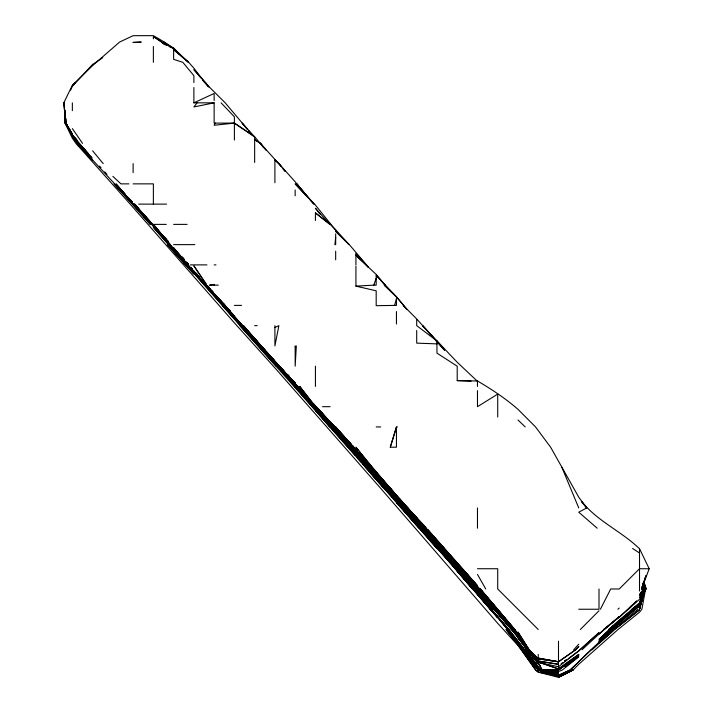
<?xml version="1.0" encoding="UTF-8"?>
<svg xmlns="http://www.w3.org/2000/svg" width="713" height="713" viewBox="0 0 713 713"><rect width="100%" height="100%" fill="white"/><g stroke="black" fill="none" stroke-linecap="round" stroke-linejoin="round"><path stroke-width="1.07" d="M66.247 124.009L72.352 134.98L91.879 158.143L78.519 143.349L72.352 134.944L65.756 123.099L65.801 118.83M65.302 119.9L65.133 123.099L64.847 110.301M65.667 123.099L65.899 118.83M72.352 135.809L65.498 123.099L65.338 118.83L64.99 123.099L72.352 138.162L75.899 143.349L130.203 204.123L234.399 322.882L274.906 367.872L380.109 487.701L497.719 623.349L517.986 645.452L535.623 670.006L538.235 672.101L558.493 677.35L573.074 670.006L578.751 664.284L618.037 629.499L639.516 612.209L641.887 609.241L645.568 588.983M243.249 325.654L315.422 406.677L299.754 386.428L315.413 406.677L335.671 427.747L353.033 447.194L315.966 406.677M643.286 583.653L642.894 588.983L643.108 583.653L642.244 588.983L646.156 588.983L643.83 581.915M335.671 237.429L334.878 244.63L335.671 244.63L335.671 233.935M642.244 588.983L642.859 583.653M642.894 583.653L641.896 588.983L643.786 581.523M643.901 592.182L639.516 609.241L639.516 603.768L641.869 596.38M643.705 581.523L641.771 588.983L645.889 575.819M639.516 609.241L644.035 592.182M644.035 592.155L639.516 609.036L645.14 588.983L643.34 582.655M394.601 305.396L396.446 298.542L396.446 305.396L376.188 305.672L376.188 290.797L355.93 286.136L355.93 266.109M390.296 447.194L396.446 426.935L396.446 447.194L390.296 447.194L396.446 427.158L397.542 426.935M643.304 593.136L639.516 605.604L610.863 629.499L599 641.049L610.889 629.499L639.516 605.97L645.274 588.983L643.598 581.523L643.634 588.983L639.516 594.259M645.238 588.983L639.516 607.182L645.167 588.983L639.516 597.699L645.301 588.983L639.516 605.97L635.06 609.241M645.835 575.819L641.611 588.983L649.187 568.733L639.516 548.662M355.93 286.136L373.79 285.147L376.188 278.177M639.516 603.768L643.928 590.952L639.516 603.35L644.08 591.041L639.516 603.064L631.994 609.241L639.516 603.109L645.185 588.983L639.516 608.421L645.345 588.983L643.518 582.655M639.516 603.109L644.08 591.006M70.623 90.177L72.352 86.273L92.601 64.491L102.752 57.646M78.519 143.349L72.352 134.9L65.756 123.099L63.813 102.841L72.352 85.248L92.601 65.614L119.561 42.076L133.117 35.686L153.375 35.65L164.4 42.076L173.624 48.823M600.408 609.241L610.711 588.983L619.258 588.983L639.516 568.733L649.187 568.733M215.264 123.099L214.141 125.265L234.399 123.099L254.648 136.771L266.136 150.398M643.973 588.983L643.447 583.653L643.973 588.983L639.516 595.489L643.999 588.983L643.456 583.653L644.499 588.983L643.509 581.523M197.1 102.841L193.883 106.941L214.141 102.841L214.141 123.099L234.399 123.099L254.648 136.851L242.144 123.099L247.01 129.026M631.183 606.086L628.403 609.241L636.557 601.086M573.715 649.757L578.751 644.213M580.346 629.499L599 610.747M519.955 638.26L496.462 609.241L478.762 588.983L496.506 609.241L461.32 568.733L496.506 609.241L520.035 638.42L499.1 612.975C514.109 628.305 524.028 647.431 538.235 663.348L517.986 637.796L526.969 649.757L538.235 662.279L558.493 666.771L578.751 650.907L599 632.583L578.751 650.889M599 634.24L619.258 616.647L603.831 629.499L619.258 616.977L603.902 629.499L582.058 649.757M636.477 601.086L619.258 617.235L639.516 599.312L646.156 588.983L643.83 581.933M592.129 649.757L613.599 630.221M613.082 625.961L599 639.445L619.258 620.479L639.516 603.982L614.624 624.543M295.164 346.946L296.332 345.912L295.164 366.17L295.164 345.912M617.913 609.241L619.258 608.046M608.483 629.499L632.101 609.241M599 643.331L614.749 629.499L639.516 609.829L615.221 628.857M610.889 629.499L619.258 622.324M72.352 85.248L75.471 82.583M619.258 624.276L637.93 609.241M565.543 666.673L578.751 656.673L562.343 670.006L558.493 671.557L541.684 670.006L547.985 670.38M558.546 670.006L578.751 655.185L558.493 670.006L542.165 670.006L538.235 663.099L517.986 637.288L538.235 663.491M564.66 661.183L566.416 659.899L564.66 661.058M578.751 650.907L568.181 658.75M561.131 663.785L562.896 662.529M564.66 661.272L566.416 660.015M558.493 669.748L578.751 655.309L558.493 670.006L558.493 641.21M477.469 381.33L457.211 362.24L436.953 340.921L436.953 353.149L457.211 366.17L457.211 380.617L477.469 380.983C491.631 389.253 505.722 398.612 517.986 409.333L535.534 426.935L550.614 447.194L578.751 497.193L586.665 507.959L578.751 512.184L597.191 528.217M521.649 649.757L506.061 629.499L517.986 644.525L535.677 670.006L538.235 672.083L558.493 676.325L570.872 670.006M573.011 670.006L558.493 677.288L573.074 670.006M274.906 327.534L278.872 325.654L274.906 345.912L274.906 325.654M193.883 87.485L193.883 102.841L214.141 93.465L214.141 100.48M416.704 521.8L315.422 406.713L335.671 427.747L388.264 487.701L416.704 518.993L406.811 507.959M193.883 102.841L214.141 102.841M128.866 183.865L120.952 183.865L112.859 176.352M133.117 183.865L153.375 183.865L153.375 204.123M138.678 204.123L166.53 204.123M187.626 264.077L185.416 261.635L188.179 264.888L173.624 248.908L153.375 224.381L166.298 224.381M173.624 224.381L187.109 224.381M173.624 244.63L194.818 244.63M190.371 264.888L206.939 264.888M214.141 264.888L215.959 264.888M218.321 285.147L209.524 285.147L214.141 284.389L214.141 285.147M373.79 285.147L376.188 285.147L376.188 275.28L396.446 296.849L407.061 309.487M234.399 305.396L241.564 305.396M254.648 325.654L257.25 325.654M322.543 406.677L330.092 406.677M376.188 426.935L380.697 426.935M477.469 568.733L497.719 568.733L497.719 588.983L538.235 629.499M578.751 609.241L599 609.241L599 588.983M538.235 669.917L522.273 649.757L538.235 670.006L543.244 670.006M542.896 670.006L558.493 670.113M457.211 380.617L471.07 381.107M436.953 343.88L416.704 343.131L416.704 330.476M551.14 670.568L555.338 670.808M541.381 670.006L547.798 670.38M551.006 670.568L555.284 670.808M540.739 670.006L558.493 671.842L540.365 670.006L525.454 649.757L540.775 670.006L558.493 672.243L540.365 670.006L558.493 672.609L540.169 670.006M558.493 673.241L539.866 670.006L524.385 649.757L539.875 670.006L558.493 673.286L539.75 670.006L558.493 673.411L539.696 670.006M540.365 672.101L558.493 676.325M538.235 670.363L558.493 675.434L570.168 670.006L578.751 661.869L570.035 670.006L558.493 675.291L538.288 670.006M170.799 47.058L172.689 48.172M169.026 46.425L170.87 47.521M163.821 42.076L173.624 48.047L177.136 52.013M260.441 143.349L263.73 147.591L260.459 143.349L254.648 139.632L260.441 143.349L280.922 166.129M632.574 548.475L639.516 552.994M160.737 41.452L153.375 36.452L166.548 45.4M164.855 44.545L161.343 42.076L173.624 48.181L188.464 62.325L173.624 49.607L173.624 59.331L182.84 62.325L193.883 75.685L193.883 82.583M441.4 345.912L436.953 340.966L416.704 325.654L416.704 319.816M315.422 220.593L315.422 212.893L330.181 224.381L335.671 229.702L349.049 244.63L335.671 231.36L349.343 244.63L368.55 267.366M161.655 42.076L165.077 44.803M315.422 212.893L329.807 224.381L315.422 208.232L320.137 214.176M536.898 670.541L538.235 671.601M639.222 548.475C621.228 531.185 597.378 521.239 581.701 501.489M173.624 49.607L188.687 62.325L193.883 68.163L204.747 82.583L202.715 80.159M274.906 162.921L274.906 159.962L278.917 163.607L295.164 181.797L308.658 198.214M274.906 159.962L278.89 163.607M327.374 420.465L315.422 406.713L350.787 443.976M517.986 419.975L525.231 426.935M396.446 296.849L384.298 285.147L396.446 296.893L403.718 305.396M334.664 426.935L353.496 447.194M334.727 426.935L371.883 467.452L358.835 452.737L443.548 548.475L410.759 511.257M527.228 649.757L538.235 661.049L558.493 664.302L538.235 661.049L527.228 649.757L540.115 665.692M265.254 350.538L260.798 345.912L265.254 350.644M416.704 517.415L407.64 507.959L425.902 527.442M527.477 649.757L538.235 661.423L527.103 649.757L517.986 635.836L512.674 629.499L376.188 474.065M132.36 202.136L129.445 198.963M221.092 102.841L234.399 116.825L234.399 140.015M260.931 345.912L254.648 338.737L310.191 400.323L260.931 345.912L243.463 325.654L262.437 347.516M538.235 661.423C522.816 646.602 513.458 626.932 497.719 612.209M278.872 366.17L295.164 383.362L274.906 362.008L214.141 293.899L260.7 345.912L249.675 333.648M157.876 230.308L160.131 232.696M163.883 236.671L166.129 239.06M229.862 311.002L228.347 309.406L229.925 311.002M334.914 426.935L319.718 410.733M355.93 264.888L355.93 253.792L366.348 264.888L355.93 255.423L376.188 274.434L385.082 285.147L376.188 275.28M168.277 242.251L153.375 226.395L134.81 204.123L156.887 230.13M266.733 352.222L268.311 353.8M352.293 445.58L353.808 447.194M352.721 447.194L376.188 474.368L436.953 542.183L396.446 496.355M436.953 340.966L422.613 325.654L444.431 350.128M286.804 374.298L289.843 377.551L286.822 374.298M139.097 209.791L133.821 204.123L139.062 209.791M143.554 214.658L152.537 224.381L143.678 214.658L149.73 221.137M274.906 363.274L277.464 366.17L234.399 317.535L420.189 528.217L397.132 501.551L416.704 524.251L402.649 507.959L436.953 546.363L396.446 501.221M314.264 406.677L242.518 325.654L274.906 361.901L242.732 325.654L268.115 354.022M270.379 356.455L274.149 360.511M344.45 436.953L335.671 427.497L353.63 447.194L335.671 426.935L353.381 447.194M345.912 438.522L351.028 444.039M352.489 445.616L357.365 451.106M295.164 383.933L278.703 366.17L315.422 406.677L279.478 366.17M315.422 406.339L279.041 366.17M295.164 385.867L295.681 386.428L241.948 325.654L254.648 339.067L187.314 264.888M307.151 196.833L295.164 183.865L315.422 205.077L335.671 230.263M310.155 200.068L313.898 204.123L296.795 183.865L308.631 198.214M122.841 191.815L125.105 194.221M128.714 198.178L132.386 202.153L128.741 198.196M355.93 253.792L368.291 267.384M78.671 143.349L88.207 153.714L78.671 143.349L72.352 135.176L65.418 123.099L65.311 118.83M157.769 230.308L159.97 232.696M163.642 236.671L168.116 241.404M151.976 224.381L133.117 203.945L116.05 183.865L133.117 203.847L92.601 159.97L78.885 143.349L88.269 153.589M222.376 305.396L193.883 273.168L240.29 325.654L222.376 305.396L234.399 318.782M90.399 156.129L91.87 157.725M266.109 351.509L268.311 353.915M271.974 357.908L274.175 360.315M317.998 409.11L315.779 406.677L370.288 467.452M514.67 629.499L480.072 588.983L514.777 629.499L528.618 649.757L514.67 629.499L480.321 588.983L497.719 609.41M315.422 406.045L312.544 402.845M389.441 487.701L409.271 509.608M369.343 467.452L335.671 429.36L396.446 497.487L335.671 429.467M420.679 528.217L440.67 550.16M185.514 261.635L187.742 264.077M319.469 410.733L352.391 447.194L315.779 406.677L333.684 426.935M274.906 361.981L297.125 386.428M137.885 208.169L139.347 209.791M143.776 214.658L151.156 222.759M300.886 389.628L297.981 386.428L299.46 388.024M433.504 536.06L477.469 585.792C437.114 539.438 394.191 495.33 355.93 447.194L372.284 467.452L396.446 495.41L389.886 487.701M385.92 484.412L355.93 451.32M313.435 406.677L335.671 432.274M276.154 366.17L239.942 325.654L294.006 386.428M418.611 527.486L294.255 386.428L350.074 449.636M165.229 238.097L168.188 241.368M122.146 191.129L125.069 194.355M127.262 196.77L132.386 202.421M183.945 260.004L173.624 248.605L184.025 260.004L173.624 247.785L193.883 271.867L224.069 305.396L158.331 231.68M295.164 383.772L315.396 406.677M351.536 447.194L315.422 406.704M369.512 467.452L476.783 588.983L511.738 629.499L527.157 648.91L517.986 637.092L494.234 609.241L361.714 458.441M342.24 438.192L315.422 408.032M416.704 521.319L396.446 498.895M493.423 609.241L404.333 507.959L452.14 561.648M143.741 214.658L152.537 224.381M137.85 208.169L139.311 209.791M190.932 267.339L192.412 268.979M389.628 487.701L358.791 452.737M330.823 422.889L319.852 410.733L334.308 426.935L319.941 410.733M212.732 292.178L201.975 280.245M326.554 418.834L315.592 406.677L333.016 426.935L315.511 406.677M173.624 251.315L167.6 244.63L193.883 274.059L173.624 251.315L185.674 264.888M440.786 548.475L457.211 566.701M475.892 588.983L376.188 475.856L404.619 507.959L396.446 498.654M453.593 563.297L457.211 567.414L440.144 548.475L477.469 590.81M526.978 649.757L538.235 662.172M287.927 375.011L289.371 376.633M293.72 381.437L295.164 383.077L293.738 381.464M195.353 272.901L191.129 268.079M196.824 274.532L199.765 277.803M386.446 485.268L376.188 473.887L388.318 487.701L376.188 474.145M169.721 244.63L140.737 211.716M369.459 467.452L376.188 474.92M241.368 325.654L259.309 345.912L241.44 325.654L254.648 340.502M335.671 430.83L315.422 408.023L385.278 487.701L350.199 447.194L367.846 467.452M472.817 588.983L490.268 609.241L402.622 507.959L416.704 523.797M426.214 528.217L444.163 548.475M196.057 273.034L197.501 274.648M304.451 393.763L297.865 386.428L303.747 392.952M315.734 406.677L322.989 414.779M261.047 345.912L254.648 338.782L274.906 361.527M99.553 166.084L101.032 167.724M104.722 171.851L106.941 174.32M457.211 565.935L397.141 497.629M278.64 366.17L314.192 406.677M376.188 475.936L386.749 487.701L335.671 429.591M76.772 143.349L78.929 145.755M82.53 149.775L84.687 152.181M88.287 156.192L90.444 158.598M358.719 458.111L354.557 453.441M362.213 462.006L393.576 497.487M352.275 452.087L355.199 455.349M427.8 529.795L477.469 586.086L462.265 568.733M274.906 362.899L313.488 406.677L295.61 386.428M335.671 432.087L334.397 430.616L348.88 447.194L334.379 430.572L353.185 451.882M355.93 455.286L384.851 487.701M436.953 545.989L421.089 528.217L456.659 568.733L436.953 545.971L456.596 568.733L442.122 551.853M419.244 528.217L436.953 548.475L368.648 470.616L376.188 479.314M416.704 517.852L425.946 528.217M388.915 487.701L396.446 496.177M193.883 271.038L195.362 272.696M197.59 275.182L199.809 277.678M202.029 280.164L212.741 292.178M146.887 218.704L133.964 204.123L139.748 210.602M143.366 214.658L151.771 224.381L140.933 211.716M151.308 223.57L148.447 220.326M243.989 327.258L248.258 332.044M260.548 345.912L254.648 339.067L295.164 384.984M133.937 204.123L146.914 218.704L133.964 204.123M344.424 440.643L348.069 444.743M402.212 507.959L455.366 568.733L437.336 548.475M473.396 588.983L457.211 570.837L497.719 617.413L457.211 570.712L497.719 617.11M399.28 498.387L407.783 507.959M441.552 548.475L477.469 589.009M223.579 303.765L234.399 316.34L224.782 305.396M217.732 297.321L219.167 298.934M223.481 303.783L234.399 316.358M242.598 325.654L254.648 339.228L242.019 325.654L259.844 345.912M455.224 568.733L472.452 588.983L457.211 571.051M442.925 548.475L436.953 541.711L512.905 629.499L527.201 649.757L512.852 629.499L424.324 528.217L436.953 542.798M457.211 564.741L497.719 611.326M441.828 548.475L499.902 614.383M288.034 375.029L289.46 376.633M279.398 366.17L295.164 384.013M351.081 447.194L368.755 467.452L351.081 447.194L355.93 452.675M333.666 427.702L376.188 476.248L368.505 467.452M422.854 528.217L404.904 507.959L436.953 544.126M422.568 528.217L416.704 521.595L422.479 528.217M222.59 303.007L224.711 305.396L206.396 285.147L224.328 305.396L206.565 285.147L193.883 265.842L206.396 284.229M148.322 220.326L151.192 223.57M360.921 461.801L357.356 457.773L360.894 461.801M365.573 467.452L383.229 487.701M401.312 507.959L396.446 502.46L418.994 528.217M459.279 568.733L494.795 609.241L441.579 548.475L476.881 588.983L457.211 566.309M356.652 452.71L360.27 456.801M453.584 563.297L457.211 567.414M297 385.733L290.797 378.656M335.671 430.001L350.814 447.194L315.422 407.007M181.637 256.627L184.542 259.933L182.359 257.402M186.726 262.411L188.187 264.06M406.758 309.442L403.21 305.396L416.704 318.961L444.654 350.128M427.996 529.786L432.131 534.492M329.442 422.078L330.868 423.691M452.14 561.648L436.953 544.349M403.995 507.959L386.312 487.701L396.446 499.252M477.469 593.038L508.85 629.499L538.235 667.234L508.841 629.499L457.211 569.366L473.967 588.983M395.011 499.118L396.446 500.749M182.332 257.446L184.515 259.924M130.942 200.353L132.395 202.002M460.473 568.733L495.633 609.241M477.362 588.983L459.627 568.733L512.736 629.499M477.469 589.107L495.125 609.241M477.469 589.954L459.012 568.733M345.092 439.734L335.671 428.959L349.423 444.698M346.545 441.392L349.441 444.707M307.508 397.096L308.943 398.736M286.43 373.665L289.344 376.99M457.211 566.06L459.546 568.733M335.671 427.747L352.632 447.194M337.837 430.688L349.37 443.896M387.409 487.701L396.446 498.075M297.419 386.428L315.128 406.677M236.431 318.684L239.844 322.534M207.733 285.958L209.863 288.409M212.002 290.859L213.428 292.49M222.483 303.007L224.568 305.396M169.56 244.63L158.999 232.438L205.273 285.147L173.624 249.265M388.318 487.701L355.93 450.892L370.199 467.452M457.39 568.733L492.692 609.241L475.001 588.983M328.773 422.078L332.294 426.124M490.232 609.241L497.719 617.859L477.469 594.473M227.83 308.756L230.023 311.269L227.893 308.756M184.409 259.924L181.503 256.635M186.565 262.411L188.009 264.06M501.364 616.059L517.986 635.693M164.088 237.215L153.375 224.845L170.149 244.63L153.375 224.381M165.514 238.864L167.653 241.333M143.527 214.658L147.047 218.704M512.852 629.499L477.781 588.983L517.986 635.943M416.704 519.1L424.591 528.217M234.399 316.679L242.162 325.654L234.399 316.617M422.666 528.217L436.953 544.803M376.188 477.995L384.548 487.701M315.422 408.87L330.975 426.935M274.906 362.115L278.4 366.17M254.648 340.021L259.719 345.912M497.719 613.26L511.64 629.499L494.261 609.241M350.261 447.194L355.93 453.798M388.638 487.701L390.064 489.368M392.899 492.683L395.029 495.178M137.315 207.501L139.49 210.032M137.128 207.501L139.293 210.032M315.422 410.278L329.629 426.935M416.704 519.661L423.941 528.217M497.719 610.8L513.512 629.499M511.613 629.499L517.986 637.048M494.252 609.241L497.719 613.376M200.674 77.726L193.883 69.633L205.665 82.583L208.927 87.048M537.807 670.006L517.986 642.012L498.396 617.939L538.235 668.01L517.986 642.074L490.802 609.241M497.719 609.241L517.986 633.848L528.814 649.757L517.986 633.839M92.601 150.773L103.207 163.607M248.4 130.72L251.181 134.106M581.389 501.489L586.665 507.959M507.727 629.499L523.618 649.757M278.917 163.607L281.626 166.976M208.196 86.728L204.889 82.583L225.201 102.841L247.268 129.026M248.614 130.72L251.297 134.106M75.551 138.331L77.467 140.844M514.144 630.345L525.695 647.065M523.075 649.757L538.235 670.006M74.82 137.493L77.298 140.844M534.973 668.25L517.986 644.525M72.352 128.607L82.53 143.349M63.813 102.841L65.756 123.099L71.799 133.224M65.756 123.099L72.352 134.142M71.799 133.224L65.783 123.099L65.391 117.77M65.4 123.099L72.352 136.201L77.503 143.349L92.601 160.193L77.396 143.349L72.352 136.29L65.4 123.099L72.352 134.9L65.453 123.099L64.723 110.301M477.469 574.428L485.749 588.983M542.165 670.006L538.235 662.885L538.235 654.427M578.751 507.959L561.915 467.452M643.438 584.722L643.999 588.983M64.526 106.041L64.295 102.841L64.535 107.102M643.456 585.783L643.625 588.983M65.088 110.301L65.248 116.7M65.159 110.301L65.231 113.501M639.516 548.894L639.516 591.032M558.493 672.965L558.493 677.35M497.719 417.025L497.719 394.111L477.469 406.677L477.469 390.662M477.469 380.983L477.469 386.428M477.469 507.959L477.469 528.217M396.446 311.563L396.446 324.014M335.671 251.243L335.671 259.817M315.422 366.17L315.422 386.428M295.164 189.961L295.164 195.808M274.906 163.607L274.906 182.733M254.648 137.859L254.648 162.448M153.375 36.942L153.375 38.876M153.375 46.541L153.375 62.325M133.117 163.607L133.117 172.68M72.352 102.841L72.352 110.693M643.322 583.653L643.304 588.983L643.411 583.653M65.409 118.83L65.329 123.099L72.352 135.47L65.498 123.099L65.355 118.83M642.992 583.653L642.493 588.983L643.046 583.653M578.751 646.486L575.658 649.757L558.493 661.798L538.235 658.928L529.126 649.757L517.986 632.119L529.126 649.757L538.235 658.767L558.493 661.762L575.658 649.757L578.751 646.486M591.095 649.757L578.751 661.646L612.761 629.499L591.122 649.757M612.2 629.499L599 641.709L619.258 623.59L612.2 629.499M578.751 654.418L558.493 668.928L538.235 662.003L535.463 658.741L538.235 662.003L558.493 668.928L578.751 654.418M141.058 42.076L133.117 42.423L141.058 42.076M558.493 661.762L538.235 658.099L558.493 661.798M283.756 371.045L279.193 366.17L283.783 371.045M295.164 383.246L292.125 379.993L295.164 383.246M133.117 204.542L114.089 183.865L150.3 224.381L133.117 204.542M354.486 450.322L351.598 447.194L354.495 450.322M225.058 305.396L217.777 297.339L225.032 305.396M330.939 423.691L329.495 422.078L330.984 423.691M173.624 250.352L153.375 227.304L173.624 250.352M310.298 400.287L308.105 397.845L310.315 400.287M315.422 406L313.23 403.558L315.422 406M479.546 588.983L462.033 568.733L497.282 609.241L479.546 588.983M355.199 450.5L352.258 447.194L355.199 450.5M219.069 299.023L216.957 296.635L219.007 299.023M365.912 467.452L362.347 463.414L365.858 467.452M457.211 565.81L441.944 548.475L457.211 565.837M405.162 507.959L396.446 498.03L405.127 507.959M156.922 230.058L153.375 226.012L156.913 230.058M477.469 593.599L473.432 588.983L490.927 609.241L477.469 593.599M234.399 316.305L231.484 312.945L234.399 316.305M187.947 264.06L186.512 262.411L187.947 264.06M156.887 230.005L154.079 226.752L156.887 230.005M477.469 586.621L462.131 568.733L477.469 586.656M496.908 609.241L479.591 588.983L496.908 609.241M531.987 654.721L530.606 653.063L531.978 654.721M520.009 638.233L517.986 635.755L520.009 638.242M284.995 171.182L282.954 168.66L285.013 171.182M525.864 647.154L517.986 636.754L525.855 647.154M645.497 588.983L643.607 582.628L645.497 588.983"/></g></svg>
